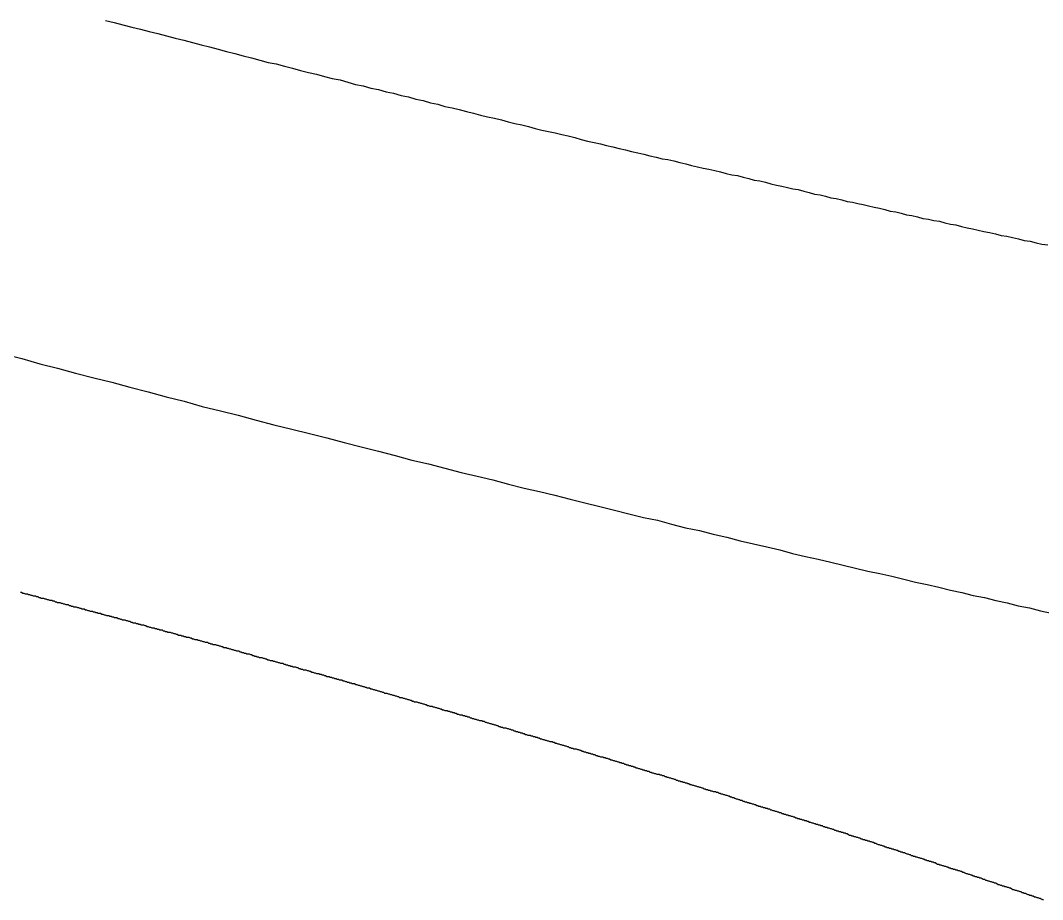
# Model space of a CAD drawing. Header units: millimetres. Extents: x 41 to 1041, y 1148 to 1248.
# Drawn here: x 300.24 to 314.35, y 1186.28 to 1198.41 of the extents above; entities that cross this region are included whole.
import ezdxf

# ---------------------------------------------------------------- set-up
doc = ezdxf.new("R2010")
doc.units = ezdxf.units.MM

msp = doc.modelspace()

# ---------------------------------------------------------------- linework, layer by layer
at = {"color": 3}
for points in [[(301.417, 1198.405, 0), (301.538, 1198.375, 0), (301.659, 1198.344, 0), (301.78, 1198.314, 0), (301.901, 1198.284, 0), (302.021, 1198.253, 0), (302.141, 1198.223, 0), (302.261, 1198.192, 0), (302.381, 1198.162, 0), (302.5, 1198.131, 0), (302.618, 1198.101, 0), (302.736, 1198.071, 0), (302.854, 1198.04, 0), (302.971, 1198.01, 0), (303.088, 1197.979, 0), (303.204, 1197.949, 0), (303.319, 1197.918, 0), (303.434, 1197.888, 0), (303.549, 1197.858, 0), (303.662, 1197.827, 0), (303.774, 1197.807, 0), (303.887, 1197.776, 0), (303.998, 1197.746, 0), (304.11, 1197.716, 0), (304.22, 1197.685, 0), (304.33, 1197.665, 0), (304.439, 1197.634, 0), (304.548, 1197.604, 0), (304.656, 1197.584, 0), (304.763, 1197.553, 0), (304.869, 1197.523, 0), (304.975, 1197.502, 0), (305.08, 1197.472, 0), (305.185, 1197.452, 0), (305.29, 1197.421, 0), (305.394, 1197.401, 0), (305.497, 1197.371, 0), (305.599, 1197.35, 0), (305.701, 1197.32, 0), (305.803, 1197.299, 0), (305.903, 1197.269, 0), (306.003, 1197.249, 0), (306.102, 1197.218, 0), (306.202, 1197.198, 0), (306.3, 1197.178, 0), (306.398, 1197.147, 0), (306.496, 1197.127, 0), (306.593, 1197.097, 0), (306.689, 1197.076, 0), (306.785, 1197.056, 0), (306.88, 1197.036, 0), (306.975, 1197.005, 0), (307.068, 1196.985, 0), (307.162, 1196.964, 0), (307.255, 1196.944, 0), (307.348, 1196.914, 0), (307.44, 1196.893, 0), (307.531, 1196.873, 0), (307.623, 1196.853, 0), (307.713, 1196.832, 0), (307.803, 1196.812, 0), (307.893, 1196.792, 0), (307.982, 1196.762, 0), (308.071, 1196.741, 0), (308.159, 1196.721, 0), (308.246, 1196.701, 0), (308.333, 1196.68, 0), (308.42, 1196.66, 0), (308.506, 1196.64, 0), (308.592, 1196.619, 0), (308.677, 1196.599, 0), (308.762, 1196.579, 0), (308.846, 1196.558, 0), (308.93, 1196.538, 0), (309.014, 1196.518, 0), (309.097, 1196.497, 0), (309.179, 1196.487, 0), (309.262, 1196.467, 0), (309.343, 1196.447, 0), (309.424, 1196.426, 0), (309.504, 1196.406, 0), (309.585, 1196.386, 0), (309.665, 1196.365, 0), (309.745, 1196.355, 0), (309.824, 1196.335, 0), (309.903, 1196.315, 0), (309.982, 1196.294, 0), (310.06, 1196.274, 0), (310.138, 1196.264, 0), (310.216, 1196.243, 0), (310.293, 1196.223, 0), (310.37, 1196.203, 0), (310.447, 1196.193, 0), (310.523, 1196.172, 0), (310.599, 1196.152, 0), (310.675, 1196.132, 0), (310.751, 1196.121, 0), (310.826, 1196.101, 0), (310.902, 1196.081, 0), (310.977, 1196.071, 0), (311.053, 1196.05, 0), (311.128, 1196.03, 0), (311.203, 1196.01, 0), (311.278, 1196, 0), (311.352, 1195.979, 0), (311.427, 1195.959, 0), (311.502, 1195.949, 0), (311.576, 1195.928, 0), (311.651, 1195.908, 0), (311.725, 1195.898, 0), (311.799, 1195.878, 0), (311.873, 1195.867, 0), (311.948, 1195.847, 0), (312.022, 1195.827, 0), (312.097, 1195.817, 0), (312.171, 1195.796, 0), (312.246, 1195.776, 0), (312.321, 1195.766, 0), (312.396, 1195.745, 0), (312.471, 1195.725, 0), (312.546, 1195.715, 0), (312.621, 1195.695, 0), (312.696, 1195.674, 0), (312.772, 1195.664, 0), (312.848, 1195.644, 0), (312.924, 1195.634, 0), (313, 1195.613, 0), (313.075, 1195.593, 0), (313.152, 1195.583, 0), (313.229, 1195.562, 0), (313.306, 1195.542, 0), (313.383, 1195.532, 0), (313.461, 1195.512, 0), (313.539, 1195.491, 0), (313.617, 1195.481, 0), (313.696, 1195.461, 0), (313.775, 1195.44, 0), (313.855, 1195.43, 0), (313.934, 1195.41, 0), (314.014, 1195.39, 0), (314.095, 1195.369, 0), (314.176, 1195.359, 0), (314.257, 1195.339, 0), (314.338, 1195.318, 0), (314.421, 1195.308, 0)], [(300.018, 1193.8, 0), (300.264, 1193.74, 0), (300.51, 1193.669, 0), (300.758, 1193.608, 0), (301.006, 1193.537, 0), (301.256, 1193.476, 0), (301.505, 1193.415, 0), (301.755, 1193.344, 0), (302.005, 1193.283, 0), (302.255, 1193.212, 0), (302.505, 1193.151, 0), (302.754, 1193.08, 0), (303.003, 1193.02, 0), (303.251, 1192.959, 0), (303.498, 1192.888, 0), (303.743, 1192.827, 0), (303.988, 1192.766, 0), (304.231, 1192.705, 0), (304.472, 1192.644, 0), (304.711, 1192.583, 0), (304.948, 1192.523, 0), (305.183, 1192.462, 0), (305.416, 1192.401, 0), (305.647, 1192.34, 0), (305.874, 1192.289, 0), (306.1, 1192.228, 0), (306.324, 1192.168, 0), (306.545, 1192.117, 0), (306.764, 1192.066, 0), (306.981, 1192.005, 0), (307.196, 1191.954, 0), (307.408, 1191.904, 0), (307.619, 1191.853, 0), (307.828, 1191.802, 0), (308.033, 1191.751, 0), (308.238, 1191.701, 0), (308.441, 1191.65, 0), (308.641, 1191.599, 0), (308.84, 1191.548, 0), (309.036, 1191.508, 0), (309.23, 1191.457, 0), (309.423, 1191.406, 0), (309.614, 1191.366, 0), (309.803, 1191.315, 0), (309.99, 1191.274, 0), (310.176, 1191.224, 0), (310.359, 1191.183, 0), (310.541, 1191.142, 0), (310.721, 1191.102, 0), (310.899, 1191.051, 0), (311.076, 1191.01, 0), (311.251, 1190.97, 0), (311.424, 1190.929, 0), (311.596, 1190.888, 0), (311.766, 1190.848, 0), (311.935, 1190.807, 0), (312.102, 1190.776, 0), (312.268, 1190.736, 0), (312.432, 1190.695, 0), (312.595, 1190.655, 0), (312.755, 1190.624, 0), (312.916, 1190.584, 0), (313.075, 1190.543, 0), (313.233, 1190.512, 0), (313.391, 1190.472, 0), (313.547, 1190.441, 0), (313.703, 1190.401, 0), (313.857, 1190.37, 0), (314.012, 1190.33, 0), (314.166, 1190.299, 0), (314.32, 1190.258, 0), (314.473, 1190.228, 0)], [(300.244, 1190.515, 0), (300.26, 1190.515, 0), (300.276, 1190.505, 0), (300.292, 1190.505, 0), (300.308, 1190.495, 0), (300.324, 1190.495, 0), (300.34, 1190.495, 0), (300.356, 1190.485, 0), (300.372, 1190.485, 0), (300.388, 1190.475, 0), (300.404, 1190.475, 0), (300.42, 1190.465, 0), (300.436, 1190.465, 0), (300.452, 1190.465, 0), (300.468, 1190.455, 0), (300.484, 1190.455, 0), (300.5, 1190.445, 0), (300.516, 1190.445, 0), (300.532, 1190.435, 0), (300.549, 1190.435, 0), (300.565, 1190.435, 0), (300.581, 1190.425, 0), (300.597, 1190.425, 0), (300.613, 1190.415, 0), (300.629, 1190.415, 0), (300.645, 1190.405, 0), (300.661, 1190.405, 0), (300.677, 1190.405, 0), (300.693, 1190.395, 0), (300.709, 1190.395, 0), (300.725, 1190.385, 0), (300.741, 1190.385, 0), (300.757, 1190.375, 0), (300.773, 1190.375, 0), (300.789, 1190.375, 0), (300.805, 1190.365, 0), (300.821, 1190.365, 0), (300.837, 1190.355, 0), (300.853, 1190.355, 0), (300.869, 1190.345, 0), (300.885, 1190.345, 0), (300.901, 1190.345, 0), (300.917, 1190.335, 0), (300.934, 1190.335, 0), (300.95, 1190.325, 0), (300.966, 1190.325, 0), (300.982, 1190.315, 0), (300.998, 1190.315, 0), (301.014, 1190.315, 0), (301.03, 1190.305, 0), (301.046, 1190.305, 0), (301.062, 1190.295, 0), (301.078, 1190.295, 0), (301.094, 1190.285, 0), (301.11, 1190.285, 0), (301.126, 1190.285, 0), (301.142, 1190.275, 0), (301.158, 1190.275, 0), (301.174, 1190.265, 0), (301.19, 1190.265, 0), (301.206, 1190.255, 0), (301.222, 1190.255, 0), (301.238, 1190.255, 0), (301.254, 1190.245, 0), (301.27, 1190.245, 0), (301.286, 1190.235, 0), (301.302, 1190.235, 0), (301.319, 1190.225, 0), (301.335, 1190.225, 0), (301.351, 1190.225, 0), (301.367, 1190.215, 0), (301.383, 1190.215, 0), (301.399, 1190.205, 0), (301.415, 1190.205, 0), (301.431, 1190.195, 0), (301.447, 1190.195, 0), (301.463, 1190.195, 0), (301.479, 1190.185, 0), (301.495, 1190.185, 0), (301.511, 1190.175, 0), (301.527, 1190.175, 0), (301.543, 1190.165, 0), (301.559, 1190.165, 0), (301.575, 1190.165, 0), (301.591, 1190.155, 0), (301.607, 1190.155, 0), (301.623, 1190.145, 0), (301.639, 1190.145, 0), (301.655, 1190.135, 0), (301.671, 1190.135, 0), (301.687, 1190.135, 0), (301.703, 1190.125, 0), (301.719, 1190.125, 0), (301.735, 1190.115, 0), (301.752, 1190.115, 0), (301.768, 1190.105, 0), (301.784, 1190.105, 0), (301.8, 1190.095, 0), (301.816, 1190.095, 0), (301.832, 1190.095, 0), (301.848, 1190.085, 0), (301.864, 1190.085, 0), (301.88, 1190.075, 0), (301.896, 1190.075, 0), (301.912, 1190.065, 0), (301.928, 1190.065, 0), (301.944, 1190.065, 0), (301.96, 1190.055, 0), (301.976, 1190.055, 0), (301.992, 1190.045, 0), (302.008, 1190.045, 0), (302.024, 1190.035, 0), (302.04, 1190.035, 0), (302.056, 1190.025, 0), (302.072, 1190.025, 0), (302.088, 1190.025, 0), (302.104, 1190.015, 0), (302.12, 1190.015, 0), (302.136, 1190.005, 0), (302.152, 1190.005, 0), (302.168, 1189.995, 0), (302.184, 1189.995, 0), (302.2, 1189.995, 0), (302.216, 1189.985, 0), (302.232, 1189.985, 0), (302.248, 1189.975, 0), (302.264, 1189.975, 0), (302.28, 1189.965, 0), (302.296, 1189.965, 0), (302.312, 1189.965, 0), (302.328, 1189.955, 0), (302.344, 1189.955, 0), (302.36, 1189.945, 0), (302.376, 1189.945, 0), (302.392, 1189.935, 0), (302.408, 1189.935, 0), (302.424, 1189.925, 0), (302.441, 1189.925, 0), (302.457, 1189.925, 0), (302.473, 1189.915, 0), (302.489, 1189.915, 0), (302.505, 1189.905, 0), (302.521, 1189.905, 0), (302.537, 1189.895, 0), (302.553, 1189.895, 0), (302.569, 1189.895, 0), (302.585, 1189.885, 0), (302.601, 1189.885, 0), (302.617, 1189.875, 0), (302.633, 1189.875, 0), (302.649, 1189.865, 0), (302.665, 1189.865, 0), (302.681, 1189.865, 0), (302.697, 1189.855, 0), (302.713, 1189.855, 0), (302.729, 1189.845, 0), (302.745, 1189.845, 0), (302.761, 1189.835, 0), (302.777, 1189.835, 0), (302.793, 1189.825, 0), (302.809, 1189.825, 0), (302.825, 1189.825, 0), (302.841, 1189.815, 0), (302.857, 1189.815, 0), (302.873, 1189.805, 0), (302.889, 1189.805, 0), (302.905, 1189.795, 0), (302.921, 1189.795, 0), (302.937, 1189.795, 0), (302.953, 1189.785, 0), (302.969, 1189.785, 0), (302.985, 1189.775, 0), (303.001, 1189.775, 0), (303.017, 1189.765, 0), (303.033, 1189.765, 0), (303.049, 1189.755, 0), (303.065, 1189.755, 0), (303.081, 1189.755, 0), (303.097, 1189.745, 0), (303.113, 1189.745, 0), (303.129, 1189.735, 0), (303.145, 1189.735, 0), (303.161, 1189.725, 0), (303.177, 1189.725, 0), (303.193, 1189.715, 0), (303.209, 1189.715, 0), (303.225, 1189.705, 0), (303.241, 1189.705, 0), (303.257, 1189.705, 0), (303.273, 1189.695, 0), (303.289, 1189.695, 0), (303.305, 1189.685, 0), (303.321, 1189.685, 0), (303.337, 1189.675, 0), (303.353, 1189.675, 0), (303.369, 1189.665, 0), (303.385, 1189.665, 0), (303.401, 1189.665, 0), (303.417, 1189.655, 0), (303.433, 1189.655, 0), (303.449, 1189.645, 0), (303.465, 1189.645, 0), (303.481, 1189.635, 0), (303.497, 1189.635, 0), (303.513, 1189.625, 0), (303.529, 1189.625, 0), (303.545, 1189.615, 0), (303.561, 1189.615, 0), (303.577, 1189.615, 0), (303.593, 1189.605, 0), (303.609, 1189.605, 0), (303.625, 1189.595, 0), (303.641, 1189.595, 0), (303.657, 1189.585, 0), (303.673, 1189.585, 0), (303.689, 1189.575, 0), (303.705, 1189.575, 0), (303.721, 1189.575, 0), (303.737, 1189.565, 0), (303.752, 1189.565, 0), (303.768, 1189.555, 0), (303.784, 1189.555, 0), (303.8, 1189.545, 0), (303.816, 1189.545, 0), (303.832, 1189.535, 0), (303.848, 1189.535, 0), (303.864, 1189.535, 0), (303.88, 1189.525, 0), (303.896, 1189.525, 0), (303.912, 1189.515, 0), (303.928, 1189.515, 0), (303.944, 1189.505, 0), (303.96, 1189.505, 0), (303.976, 1189.495, 0), (303.992, 1189.495, 0), (304.008, 1189.485, 0), (304.024, 1189.485, 0), (304.04, 1189.485, 0), (304.056, 1189.475, 0), (304.072, 1189.475, 0), (304.088, 1189.465, 0), (304.104, 1189.465, 0), (304.12, 1189.455, 0), (304.136, 1189.455, 0), (304.152, 1189.445, 0), (304.168, 1189.445, 0), (304.184, 1189.445, 0), (304.2, 1189.435, 0), (304.216, 1189.435, 0), (304.232, 1189.425, 0), (304.248, 1189.425, 0), (304.264, 1189.415, 0), (304.28, 1189.415, 0), (304.296, 1189.405, 0), (304.312, 1189.405, 0), (304.328, 1189.395, 0), (304.344, 1189.395, 0), (304.36, 1189.395, 0), (304.376, 1189.385, 0), (304.392, 1189.385, 0), (304.408, 1189.375, 0), (304.424, 1189.375, 0), (304.44, 1189.365, 0), (304.456, 1189.365, 0), (304.472, 1189.355, 0), (304.488, 1189.355, 0), (304.504, 1189.355, 0), (304.52, 1189.345, 0), (304.536, 1189.345, 0), (304.552, 1189.335, 0), (304.568, 1189.335, 0), (304.584, 1189.325, 0), (304.6, 1189.325, 0), (304.616, 1189.315, 0), (304.632, 1189.315, 0), (304.648, 1189.305, 0), (304.664, 1189.305, 0), (304.68, 1189.305, 0), (304.696, 1189.295, 0), (304.712, 1189.295, 0), (304.728, 1189.285, 0), (304.743, 1189.285, 0), (304.759, 1189.275, 0), (304.775, 1189.275, 0), (304.791, 1189.265, 0), (304.807, 1189.265, 0), (304.823, 1189.255, 0), (304.839, 1189.255, 0), (304.855, 1189.255, 0), (304.871, 1189.245, 0), (304.887, 1189.245, 0), (304.903, 1189.235, 0), (304.919, 1189.235, 0), (304.935, 1189.225, 0), (304.951, 1189.225, 0), (304.967, 1189.215, 0), (304.983, 1189.215, 0), (304.999, 1189.205, 0), (305.015, 1189.205, 0), (305.03, 1189.195, 0), (305.046, 1189.195, 0), (305.062, 1189.195, 0), (305.078, 1189.185, 0), (305.094, 1189.185, 0), (305.11, 1189.175, 0), (305.126, 1189.175, 0), (305.142, 1189.165, 0), (305.158, 1189.165, 0), (305.174, 1189.155, 0), (305.19, 1189.155, 0), (305.206, 1189.145, 0), (305.222, 1189.145, 0), (305.238, 1189.135, 0), (305.254, 1189.135, 0), (305.27, 1189.125, 0), (305.286, 1189.125, 0), (305.302, 1189.125, 0), (305.318, 1189.115, 0), (305.333, 1189.115, 0), (305.349, 1189.105, 0), (305.365, 1189.105, 0), (305.381, 1189.095, 0), (305.397, 1189.095, 0), (305.413, 1189.085, 0), (305.429, 1189.085, 0), (305.445, 1189.075, 0), (305.461, 1189.075, 0), (305.477, 1189.065, 0), (305.493, 1189.065, 0), (305.509, 1189.065, 0), (305.525, 1189.055, 0), (305.541, 1189.055, 0), (305.557, 1189.045, 0), (305.573, 1189.045, 0), (305.589, 1189.035, 0), (305.605, 1189.035, 0), (305.621, 1189.025, 0), (305.636, 1189.025, 0), (305.652, 1189.015, 0), (305.668, 1189.015, 0), (305.684, 1189.005, 0), (305.7, 1189.005, 0), (305.716, 1189.005, 0), (305.732, 1188.995, 0), (305.748, 1188.995, 0), (305.764, 1188.985, 0), (305.78, 1188.985, 0), (305.796, 1188.975, 0), (305.812, 1188.975, 0), (305.828, 1188.965, 0), (305.844, 1188.965, 0), (305.86, 1188.955, 0), (305.876, 1188.955, 0), (305.892, 1188.945, 0), (305.908, 1188.945, 0), (305.924, 1188.945, 0), (305.939, 1188.935, 0), (305.955, 1188.935, 0), (305.971, 1188.925, 0), (305.987, 1188.925, 0), (306.003, 1188.915, 0), (306.019, 1188.915, 0), (306.035, 1188.905, 0), (306.051, 1188.905, 0), (306.067, 1188.895, 0), (306.083, 1188.895, 0), (306.099, 1188.885, 0), (306.115, 1188.885, 0), (306.131, 1188.885, 0), (306.147, 1188.875, 0), (306.163, 1188.875, 0), (306.179, 1188.865, 0), (306.195, 1188.865, 0), (306.211, 1188.855, 0), (306.227, 1188.855, 0), (306.242, 1188.845, 0), (306.258, 1188.845, 0), (306.274, 1188.835, 0), (306.29, 1188.835, 0), (306.306, 1188.825, 0), (306.322, 1188.825, 0), (306.338, 1188.825, 0), (306.354, 1188.815, 0), (306.37, 1188.815, 0), (306.386, 1188.805, 0), (306.402, 1188.805, 0), (306.418, 1188.795, 0), (306.434, 1188.795, 0), (306.45, 1188.785, 0), (306.466, 1188.785, 0), (306.482, 1188.775, 0), (306.497, 1188.775, 0), (306.513, 1188.765, 0), (306.529, 1188.765, 0), (306.545, 1188.755, 0), (306.561, 1188.755, 0), (306.577, 1188.745, 0), (306.593, 1188.745, 0), (306.609, 1188.745, 0), (306.625, 1188.735, 0), (306.641, 1188.735, 0), (306.657, 1188.725, 0), (306.672, 1188.725, 0), (306.688, 1188.715, 0), (306.704, 1188.715, 0), (306.72, 1188.705, 0), (306.736, 1188.705, 0), (306.752, 1188.695, 0), (306.768, 1188.695, 0), (306.784, 1188.685, 0), (306.8, 1188.685, 0), (306.816, 1188.675, 0), (306.832, 1188.675, 0), (306.847, 1188.665, 0), (306.863, 1188.665, 0), (306.879, 1188.655, 0), (306.895, 1188.655, 0), (306.911, 1188.645, 0), (306.927, 1188.645, 0), (306.943, 1188.645, 0), (306.959, 1188.635, 0), (306.975, 1188.635, 0), (306.991, 1188.625, 0), (307.007, 1188.625, 0), (307.022, 1188.615, 0), (307.038, 1188.615, 0), (307.054, 1188.605, 0), (307.07, 1188.605, 0), (307.086, 1188.595, 0), (307.102, 1188.595, 0), (307.118, 1188.585, 0), (307.134, 1188.585, 0), (307.15, 1188.575, 0), (307.166, 1188.575, 0), (307.182, 1188.565, 0), (307.197, 1188.565, 0), (307.213, 1188.555, 0), (307.229, 1188.555, 0), (307.245, 1188.545, 0), (307.261, 1188.545, 0), (307.277, 1188.545, 0), (307.293, 1188.535, 0), (307.309, 1188.535, 0), (307.325, 1188.525, 0), (307.341, 1188.525, 0), (307.357, 1188.515, 0), (307.372, 1188.515, 0), (307.388, 1188.505, 0), (307.404, 1188.505, 0), (307.42, 1188.495, 0), (307.436, 1188.495, 0), (307.452, 1188.485, 0), (307.468, 1188.485, 0), (307.484, 1188.475, 0), (307.5, 1188.475, 0), (307.516, 1188.465, 0), (307.532, 1188.465, 0), (307.547, 1188.455, 0), (307.563, 1188.455, 0), (307.579, 1188.455, 0), (307.595, 1188.445, 0), (307.611, 1188.445, 0), (307.627, 1188.435, 0), (307.643, 1188.435, 0), (307.659, 1188.425, 0), (307.675, 1188.425, 0), (307.691, 1188.415, 0), (307.707, 1188.415, 0), (307.722, 1188.405, 0), (307.738, 1188.405, 0), (307.754, 1188.395, 0), (307.77, 1188.395, 0), (307.786, 1188.385, 0), (307.802, 1188.385, 0), (307.818, 1188.375, 0), (307.834, 1188.375, 0), (307.85, 1188.365, 0), (307.866, 1188.365, 0), (307.882, 1188.355, 0), (307.897, 1188.355, 0), (307.913, 1188.355, 0), (307.929, 1188.345, 0), (307.945, 1188.345, 0), (307.961, 1188.335, 0), (307.977, 1188.335, 0), (307.993, 1188.325, 0), (308.009, 1188.325, 0), (308.025, 1188.315, 0), (308.041, 1188.315, 0), (308.057, 1188.305, 0), (308.072, 1188.305, 0), (308.088, 1188.295, 0), (308.104, 1188.295, 0), (308.12, 1188.285, 0), (308.136, 1188.285, 0), (308.152, 1188.275, 0), (308.168, 1188.275, 0), (308.184, 1188.265, 0), (308.2, 1188.265, 0), (308.216, 1188.255, 0), (308.231, 1188.255, 0), (308.247, 1188.245, 0), (308.263, 1188.245, 0), (308.279, 1188.245, 0), (308.295, 1188.235, 0), (308.311, 1188.235, 0), (308.327, 1188.225, 0), (308.342, 1188.225, 0), (308.358, 1188.215, 0), (308.374, 1188.215, 0), (308.39, 1188.205, 0), (308.406, 1188.205, 0), (308.422, 1188.195, 0), (308.438, 1188.195, 0), (308.454, 1188.185, 0), (308.469, 1188.185, 0), (308.485, 1188.175, 0), (308.501, 1188.175, 0), (308.517, 1188.165, 0), (308.533, 1188.165, 0), (308.549, 1188.155, 0), (308.565, 1188.155, 0), (308.58, 1188.145, 0), (308.596, 1188.145, 0), (308.612, 1188.135, 0), (308.628, 1188.135, 0), (308.644, 1188.125, 0), (308.66, 1188.125, 0), (308.676, 1188.115, 0), (308.692, 1188.115, 0), (308.707, 1188.105, 0), (308.723, 1188.105, 0), (308.739, 1188.095, 0), (308.755, 1188.095, 0), (308.771, 1188.085, 0), (308.787, 1188.085, 0), (308.803, 1188.075, 0), (308.818, 1188.075, 0), (308.834, 1188.065, 0), (308.85, 1188.065, 0), (308.866, 1188.055, 0), (308.882, 1188.055, 0), (308.898, 1188.045, 0), (308.914, 1188.045, 0), (308.93, 1188.035, 0), (308.945, 1188.035, 0), (308.961, 1188.025, 0), (308.977, 1188.025, 0), (308.993, 1188.015, 0), (309.009, 1188.015, 0), (309.025, 1188.005, 0), (309.041, 1188.005, 0), (309.056, 1188.005, 0), (309.072, 1187.995, 0), (309.088, 1187.995, 0), (309.104, 1187.985, 0), (309.12, 1187.985, 0), (309.136, 1187.975, 0), (309.152, 1187.975, 0), (309.168, 1187.965, 0), (309.183, 1187.965, 0), (309.199, 1187.955, 0), (309.215, 1187.955, 0), (309.231, 1187.945, 0), (309.247, 1187.945, 0), (309.263, 1187.935, 0), (309.279, 1187.935, 0), (309.294, 1187.925, 0), (309.31, 1187.925, 0), (309.326, 1187.915, 0), (309.342, 1187.915, 0), (309.358, 1187.905, 0), (309.374, 1187.905, 0), (309.39, 1187.895, 0), (309.406, 1187.895, 0), (309.421, 1187.885, 0), (309.437, 1187.885, 0), (309.453, 1187.875, 0), (309.469, 1187.875, 0), (309.485, 1187.865, 0), (309.501, 1187.865, 0), (309.517, 1187.855, 0), (309.532, 1187.855, 0), (309.548, 1187.845, 0), (309.564, 1187.845, 0), (309.58, 1187.835, 0), (309.596, 1187.835, 0), (309.612, 1187.825, 0), (309.628, 1187.825, 0), (309.644, 1187.815, 0), (309.659, 1187.815, 0), (309.675, 1187.805, 0), (309.691, 1187.805, 0), (309.707, 1187.795, 0), (309.723, 1187.795, 0), (309.739, 1187.785, 0), (309.755, 1187.785, 0), (309.77, 1187.775, 0), (309.786, 1187.775, 0), (309.802, 1187.765, 0), (309.818, 1187.765, 0), (309.834, 1187.765, 0), (309.85, 1187.755, 0), (309.866, 1187.755, 0), (309.881, 1187.745, 0), (309.897, 1187.745, 0), (309.913, 1187.735, 0), (309.929, 1187.735, 0), (309.945, 1187.725, 0), (309.961, 1187.725, 0), (309.976, 1187.715, 0), (309.992, 1187.715, 0), (310.008, 1187.705, 0), (310.024, 1187.705, 0), (310.04, 1187.695, 0), (310.056, 1187.695, 0), (310.071, 1187.685, 0), (310.087, 1187.685, 0), (310.103, 1187.675, 0), (310.119, 1187.665, 0), (310.135, 1187.665, 0), (310.15, 1187.655, 0), (310.166, 1187.655, 0), (310.182, 1187.645, 0), (310.198, 1187.645, 0), (310.214, 1187.635, 0), (310.23, 1187.635, 0), (310.245, 1187.625, 0), (310.261, 1187.625, 0), (310.277, 1187.615, 0), (310.293, 1187.615, 0), (310.309, 1187.605, 0), (310.324, 1187.605, 0), (310.34, 1187.595, 0), (310.356, 1187.595, 0), (310.372, 1187.585, 0), (310.388, 1187.585, 0), (310.404, 1187.575, 0), (310.419, 1187.575, 0), (310.435, 1187.565, 0), (310.451, 1187.565, 0), (310.467, 1187.555, 0), (310.483, 1187.555, 0), (310.498, 1187.545, 0), (310.514, 1187.545, 0), (310.53, 1187.535, 0), (310.546, 1187.535, 0), (310.562, 1187.525, 0), (310.578, 1187.525, 0), (310.593, 1187.515, 0), (310.609, 1187.515, 0), (310.625, 1187.505, 0), (310.641, 1187.505, 0), (310.657, 1187.495, 0), (310.673, 1187.495, 0), (310.688, 1187.485, 0), (310.704, 1187.485, 0), (310.72, 1187.475, 0), (310.736, 1187.475, 0), (310.752, 1187.465, 0), (310.767, 1187.465, 0), (310.783, 1187.455, 0), (310.799, 1187.455, 0), (310.815, 1187.445, 0), (310.831, 1187.445, 0), (310.847, 1187.435, 0), (310.862, 1187.435, 0), (310.878, 1187.425, 0), (310.894, 1187.425, 0), (310.91, 1187.415, 0), (310.926, 1187.415, 0), (310.941, 1187.405, 0), (310.957, 1187.405, 0), (310.973, 1187.395, 0), (310.989, 1187.395, 0), (311.005, 1187.385, 0), (311.021, 1187.385, 0), (311.036, 1187.375, 0), (311.052, 1187.375, 0), (311.068, 1187.365, 0), (311.084, 1187.365, 0), (311.1, 1187.355, 0), (311.115, 1187.355, 0), (311.131, 1187.345, 0), (311.147, 1187.345, 0), (311.163, 1187.335, 0), (311.179, 1187.335, 0), (311.195, 1187.325, 0), (311.21, 1187.325, 0), (311.226, 1187.315, 0), (311.242, 1187.315, 0), (311.258, 1187.305, 0), (311.274, 1187.305, 0), (311.289, 1187.295, 0), (311.305, 1187.295, 0), (311.321, 1187.285, 0), (311.337, 1187.285, 0), (311.353, 1187.275, 0), (311.369, 1187.275, 0), (311.384, 1187.265, 0), (311.4, 1187.265, 0), (311.416, 1187.255, 0), (311.432, 1187.255, 0), (311.448, 1187.245, 0), (311.463, 1187.245, 0), (311.479, 1187.235, 0), (311.495, 1187.235, 0), (311.511, 1187.225, 0), (311.527, 1187.225, 0), (311.543, 1187.215, 0), (311.558, 1187.215, 0), (311.574, 1187.205, 0), (311.59, 1187.205, 0), (311.606, 1187.195, 0), (311.622, 1187.195, 0), (311.637, 1187.185, 0), (311.653, 1187.185, 0), (311.669, 1187.175, 0), (311.685, 1187.165, 0), (311.7, 1187.165, 0), (311.716, 1187.155, 0), (311.732, 1187.155, 0), (311.748, 1187.145, 0), (311.764, 1187.145, 0), (311.779, 1187.135, 0), (311.795, 1187.135, 0), (311.811, 1187.125, 0), (311.827, 1187.125, 0), (311.842, 1187.115, 0), (311.858, 1187.115, 0), (311.874, 1187.105, 0), (311.89, 1187.105, 0), (311.905, 1187.095, 0), (311.921, 1187.095, 0), (311.937, 1187.085, 0), (311.953, 1187.085, 0), (311.969, 1187.075, 0), (311.984, 1187.075, 0), (312, 1187.065, 0), (312.016, 1187.065, 0), (312.032, 1187.055, 0), (312.047, 1187.055, 0), (312.063, 1187.045, 0), (312.079, 1187.035, 0), (312.095, 1187.035, 0), (312.11, 1187.025, 0), (312.126, 1187.025, 0), (312.142, 1187.015, 0), (312.158, 1187.015, 0), (312.174, 1187.005, 0), (312.189, 1187.005, 0), (312.205, 1186.995, 0), (312.221, 1186.995, 0), (312.237, 1186.985, 0), (312.252, 1186.985, 0), (312.268, 1186.975, 0), (312.284, 1186.975, 0), (312.3, 1186.965, 0), (312.316, 1186.965, 0), (312.331, 1186.955, 0), (312.347, 1186.955, 0), (312.363, 1186.945, 0), (312.379, 1186.945, 0), (312.394, 1186.935, 0), (312.41, 1186.935, 0), (312.426, 1186.925, 0), (312.442, 1186.925, 0), (312.457, 1186.915, 0), (312.473, 1186.905, 0), (312.489, 1186.905, 0), (312.505, 1186.895, 0), (312.521, 1186.895, 0), (312.536, 1186.885, 0), (312.552, 1186.885, 0), (312.568, 1186.875, 0), (312.584, 1186.875, 0), (312.599, 1186.865, 0), (312.615, 1186.865, 0), (312.631, 1186.855, 0), (312.647, 1186.855, 0), (312.662, 1186.845, 0), (312.678, 1186.845, 0), (312.694, 1186.835, 0), (312.71, 1186.835, 0), (312.726, 1186.825, 0), (312.741, 1186.825, 0), (312.757, 1186.815, 0), (312.773, 1186.815, 0), (312.789, 1186.805, 0), (312.804, 1186.805, 0), (312.82, 1186.795, 0), (312.836, 1186.795, 0), (312.852, 1186.785, 0), (312.867, 1186.785, 0), (312.883, 1186.775, 0), (312.899, 1186.765, 0), (312.915, 1186.765, 0), (312.931, 1186.755, 0), (312.946, 1186.755, 0), (312.962, 1186.745, 0), (312.978, 1186.745, 0), (312.994, 1186.735, 0), (313.009, 1186.735, 0), (313.025, 1186.725, 0), (313.041, 1186.725, 0), (313.057, 1186.715, 0), (313.072, 1186.715, 0), (313.088, 1186.705, 0), (313.104, 1186.705, 0), (313.12, 1186.695, 0), (313.136, 1186.695, 0), (313.151, 1186.685, 0), (313.167, 1186.685, 0), (313.183, 1186.675, 0), (313.199, 1186.675, 0), (313.214, 1186.665, 0), (313.23, 1186.665, 0), (313.246, 1186.655, 0), (313.262, 1186.655, 0), (313.277, 1186.645, 0), (313.293, 1186.635, 0), (313.309, 1186.635, 0), (313.325, 1186.625, 0), (313.34, 1186.625, 0), (313.356, 1186.615, 0), (313.372, 1186.615, 0), (313.388, 1186.605, 0), (313.403, 1186.605, 0), (313.419, 1186.595, 0), (313.435, 1186.595, 0), (313.45, 1186.585, 0), (313.466, 1186.585, 0), (313.482, 1186.575, 0), (313.498, 1186.575, 0), (313.513, 1186.565, 0), (313.529, 1186.555, 0), (313.545, 1186.555, 0), (313.56, 1186.545, 0), (313.576, 1186.545, 0), (313.592, 1186.535, 0), (313.608, 1186.535, 0), (313.623, 1186.525, 0), (313.639, 1186.525, 0), (313.655, 1186.515, 0), (313.67, 1186.515, 0), (313.686, 1186.505, 0), (313.702, 1186.505, 0), (313.718, 1186.495, 0), (313.733, 1186.485, 0), (313.749, 1186.485, 0), (313.765, 1186.475, 0), (313.78, 1186.475, 0), (313.796, 1186.465, 0), (313.812, 1186.465, 0), (313.828, 1186.455, 0), (313.843, 1186.455, 0), (313.859, 1186.445, 0), (313.875, 1186.445, 0), (313.89, 1186.435, 0), (313.906, 1186.435, 0), (313.922, 1186.425, 0), (313.937, 1186.415, 0), (313.953, 1186.415, 0), (313.969, 1186.405, 0), (313.985, 1186.405, 0), (314, 1186.395, 0), (314.016, 1186.395, 0), (314.032, 1186.385, 0), (314.047, 1186.385, 0), (314.063, 1186.375, 0), (314.079, 1186.375, 0), (314.095, 1186.365, 0), (314.11, 1186.365, 0), (314.126, 1186.355, 0), (314.142, 1186.345, 0), (314.157, 1186.345, 0), (314.173, 1186.335, 0), (314.189, 1186.335, 0), (314.205, 1186.325, 0), (314.22, 1186.325, 0), (314.236, 1186.315, 0), (314.252, 1186.315, 0), (314.267, 1186.305, 0), (314.283, 1186.305, 0), (314.299, 1186.295, 0), (314.315, 1186.295, 0), (314.33, 1186.285, 0), (314.346, 1186.275, 0), (314.362, 1186.275, 0)]]:
    msp.add_polyline3d(points, dxfattribs=at)

doc.saveas('drawing.dxf')
